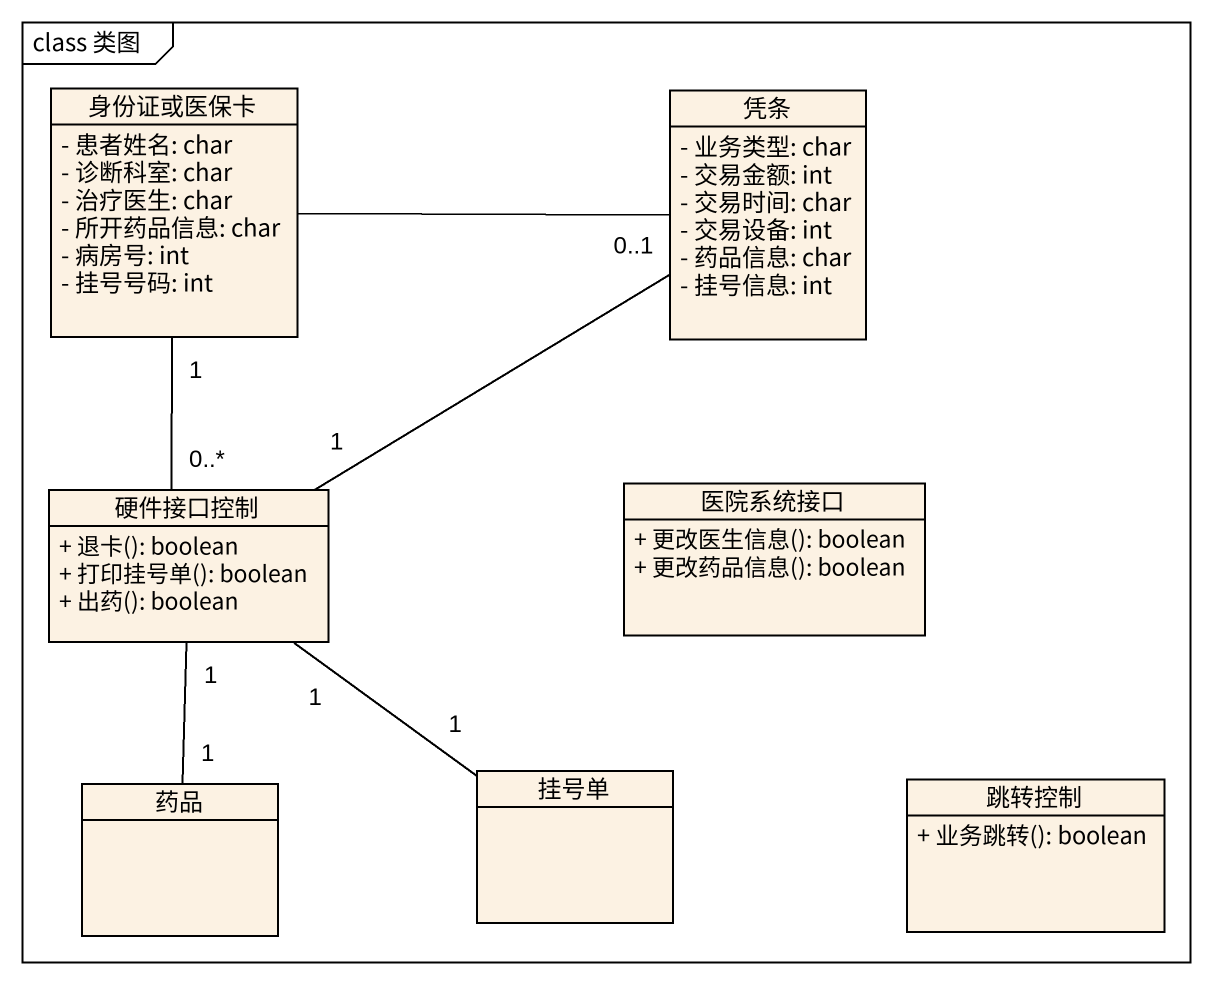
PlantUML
@startuml
mainframe class 类图
hide circle
hide empty members
skinparam classAttributeIconSize 0
class 身份证或医保卡 {
  - 患者姓名: char
  - 诊断科室: char
  - 治疗医生: char
  - 所开药品信息: char
  - 病房号: int
  - 挂号号码: int
}
class 凭条 {
  - 业务类型: char
  - 交易金额: int
  - 交易时间: char
  - 交易设备: int
  - 药品信息: char
  - 挂号信息: int
}
class 硬件接口控制 {
  + 退卡(): boolean
  + 打印挂号单(): boolean
  + 出药(): boolean
}
class 医院系统接口 {
  + 更改医生信息(): boolean
  + 更改药品信息(): boolean
}
class 药品
class 挂号单
class 跳转控制 {
  + 业务跳转(): boolean
}
身份证或医保卡 -right- 凭条
身份证或医保卡 "1" -- "0..*" 硬件接口控制
硬件接口控制 "1" -up- "0..1" 凭条
硬件接口控制 "1" -- "1" 药品
硬件接口控制 "1" -- "1" 挂号单
@enduml
